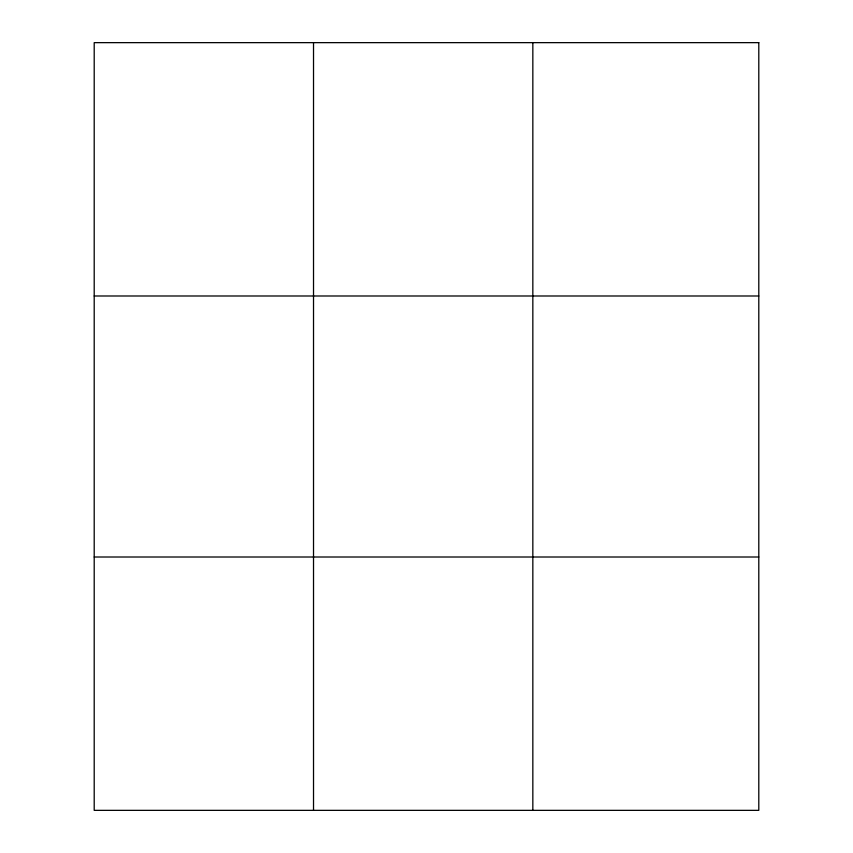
<?xml version="1.0" encoding="UTF-8"?>
<svg xmlns="http://www.w3.org/2000/svg" width="853" height="853" viewBox="0 0 853 853"><rect width="100%" height="100%" fill="white"/><g stroke="black" fill="none" stroke-linecap="round" stroke-linejoin="round"><path stroke-width="1.28" d="M313.52 810.35L313.52 42.65M532.837 810.35L532.837 42.65M94.203 295.991L758.797 295.991M94.203 557.009L758.797 557.009M758.797 42.65L758.797 810.35L94.203 810.35L94.203 42.65L758.797 42.65"/></g></svg>
